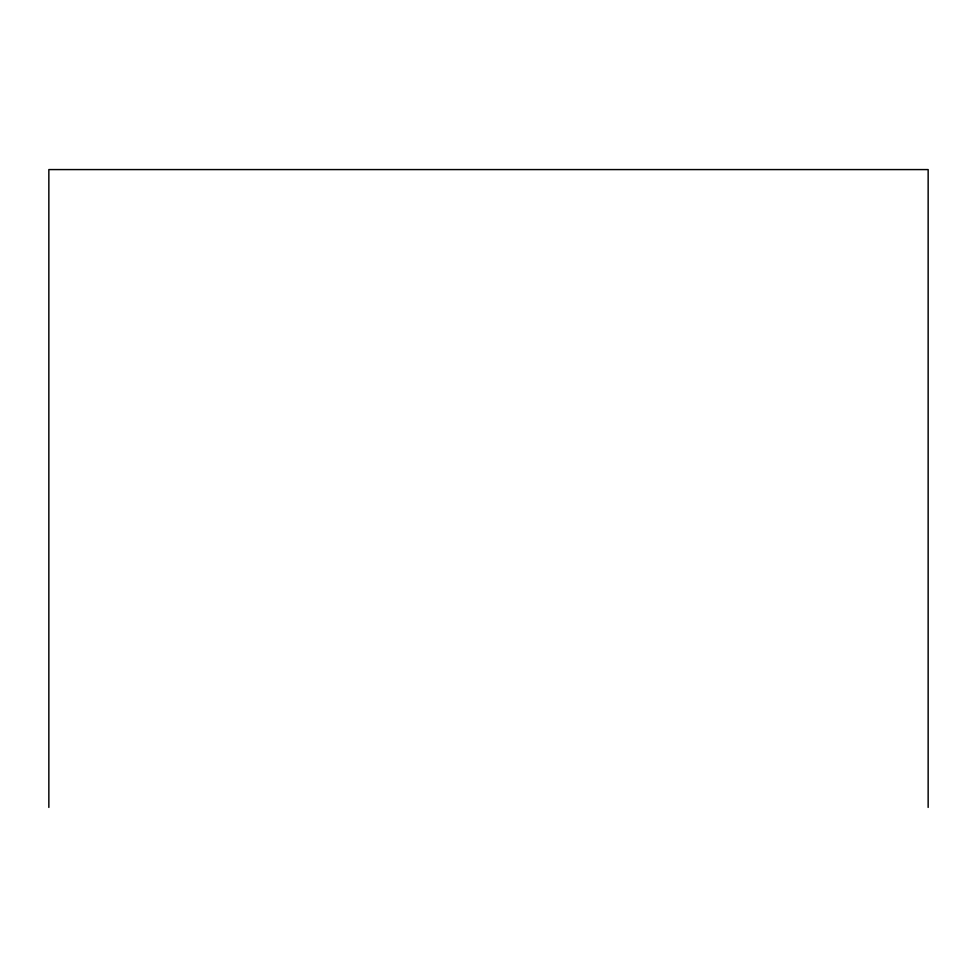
<?xml version="1.0" encoding="UTF-8"?>
<svg xmlns="http://www.w3.org/2000/svg" width="977" height="977" viewBox="0 0 977 977"><rect width="100%" height="100%" fill="white"/><g stroke="black" fill="none" stroke-linecap="round" stroke-linejoin="round"><path stroke-width="1.47" d="M928.15 807.417L928.15 169.583L48.85 169.583L48.85 807.417"/></g></svg>
